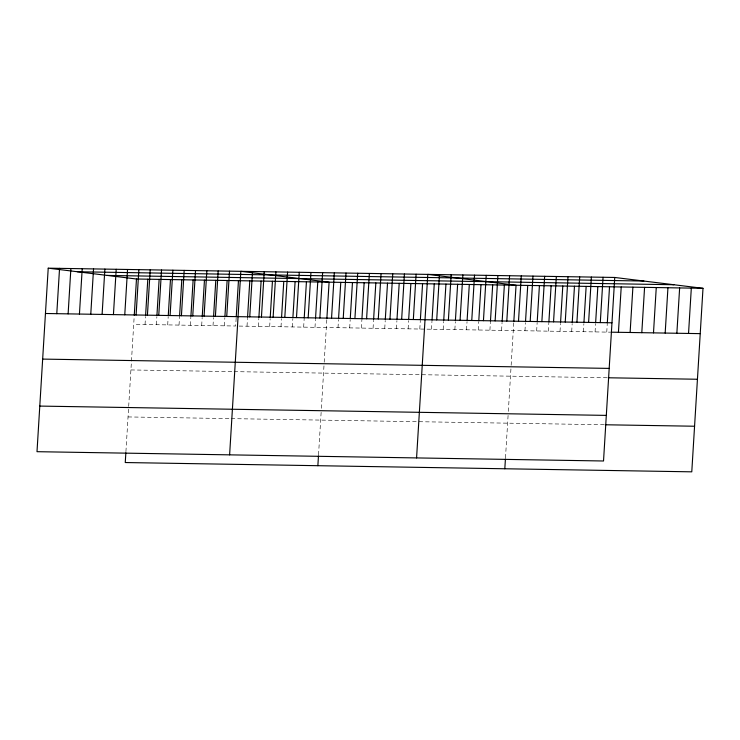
<?xml version="1.0" encoding="UTF-8"?>
<svg xmlns="http://www.w3.org/2000/svg" width="740" height="740" viewBox="0 0 740 740"><rect width="100%" height="100%" fill="white"/><g stroke="black" fill="none" stroke-linecap="round" stroke-linejoin="round"><path stroke-width="0.56" stroke-dasharray="3.7 2.78" d="M125.92 451.678L134.19 316.406M145.04 324.527L145.521 316.591M156.371 324.712L156.852 316.785M167.693 324.897L168.184 316.97M179.024 325.082L179.515 317.155M190.356 325.267L190.846 317.34M201.687 325.461L202.177 317.525M213.018 325.646L213.508 317.71M224.35 325.831L224.831 317.895M236.162 318.08L235.681 326.016L133.709 324.342M247.012 326.201L247.493 318.265M258.343 326.386L258.824 318.459M269.675 326.571L270.156 318.644M281.006 326.756L281.487 318.829M292.328 326.941L292.818 319.014M303.659 327.136L304.149 319.199M314.99 327.321L315.481 319.384M318.533 454.841L321.252 410.478M321.382 408.351L324.129 363.331M324.194 362.249L326.812 319.569M338.004 327.7L338.495 319.763M349.696 327.885L350.177 319.957M361.379 328.079L361.86 320.143M373.062 328.273L373.543 320.337M384.745 328.468L385.235 320.531M396.427 328.653L396.918 320.725M408.119 328.847L408.6 320.91M419.802 329.041L420.283 321.105M431.485 329.226L431.966 321.299M443.168 329.42L443.658 321.493M454.85 329.615L455.341 321.678M466.533 329.809L467.023 321.872M478.225 329.994L478.706 322.067M489.908 330.188L490.389 322.261M501.591 330.382L502.072 322.446M505.485 457.912L508.204 413.549M508.334 411.412L511.081 366.402M511.146 365.32L513.764 322.64M524.956 330.762L525.446 322.834M536.648 330.956L537.129 323.029M548.331 331.15L548.812 323.214M560.014 331.344L560.495 323.408M571.696 331.529L572.187 323.602M583.379 331.724L583.869 323.787M595.071 331.918L595.552 323.981M606.754 332.112L607.235 324.175M239.076 326.072L609.936 332.158M130.915 369.945L232.887 371.619M234.025 371.637L607.152 377.761M128.038 416.935L230.02 418.609M231.148 418.627L604.275 424.751"/><path stroke-width="1.11" d="M48.22 268.167L37 451.687L603.526 460.992L614.746 277.463L48.22 268.167L136.475 279.008L703 288.313L691.78 471.833L125.254 462.537L125.856 452.76M56.786 313.677L59.551 268.352M68.117 313.871L70.883 268.537M79.439 314.056L82.214 268.722M90.77 314.241L93.545 268.907M102.102 314.426L104.877 269.092M113.433 314.611L116.208 269.277M124.764 314.796L127.539 269.471M134.264 315.277L136.475 279.008M136.095 314.981L138.87 269.656M145.595 315.462L147.806 279.193M147.427 315.166L150.202 269.841M156.917 315.647L159.137 279.387M158.758 315.351L161.533 270.026M168.248 315.832L170.468 279.572M170.089 315.545L172.864 270.211M179.579 316.017L181.799 279.757M181.42 315.73L184.186 270.396M190.911 316.202L193.131 279.942M192.751 315.915L195.517 270.581M202.242 316.387L204.462 280.127M204.083 316.1L206.849 270.766M213.573 316.581L215.793 280.312M215.405 316.285L218.18 270.951M224.904 316.766L227.125 280.497M226.736 316.47L229.511 271.145M236.236 316.951L238.456 280.682M229.613 454.85L240.842 271.33L329.096 282.171L326.877 318.44M247.567 317.136L249.787 280.867M249.75 316.85L252.525 271.515M258.898 317.321L261.109 281.061M261.442 317.044L264.208 271.71M270.229 317.506L272.44 281.246M273.125 317.229L275.9 271.904M281.552 317.691L283.772 281.431M284.808 317.423L287.582 272.098M292.883 317.876L295.103 281.616M296.49 317.617L299.265 272.283M304.214 318.061L306.434 281.801M308.173 317.812L310.948 272.477M315.545 318.256L317.765 281.986M319.865 317.996L322.631 272.671M317.867 465.7L318.468 455.923M331.548 318.191L334.323 272.866M338.559 318.625L340.779 282.365M343.231 318.385L346.006 273.051M350.251 318.82L352.462 282.56M354.913 318.579L357.688 273.245M361.934 319.014L364.145 282.745M366.596 318.764L369.371 273.439M373.617 319.208L375.837 282.939M378.288 318.959L381.054 273.634M385.3 319.393L387.519 283.133M389.971 319.153L392.736 273.818M396.982 319.588L399.202 283.328M401.654 319.347L404.429 274.013M408.665 319.782L410.885 283.512M413.336 319.532L416.111 274.207M420.357 319.976L422.568 283.707M416.574 457.921L427.794 274.392L516.048 285.242L513.828 321.512M432.04 320.161L434.26 283.901M436.702 319.921L439.477 274.586M443.723 320.355L445.943 284.095M448.394 320.115L451.16 274.781M455.405 320.55L457.625 284.28M460.077 320.3L462.852 274.975M467.088 320.744L469.308 284.475M471.759 320.494L474.534 275.16M478.78 320.929L480.991 284.669M483.442 320.688L486.217 275.354M490.463 321.123L492.683 284.863M495.125 320.873L497.9 275.548M502.146 321.317L504.365 285.048M506.817 321.068L509.582 275.743M504.819 468.762L505.42 458.994M518.5 321.262L521.274 275.928M525.511 321.697L527.731 285.437M530.182 321.456L532.957 276.122M537.203 321.891L539.414 285.631M541.865 321.641L544.64 276.316M548.886 322.085L551.106 285.816M553.548 321.835L556.323 276.51M560.568 322.27L562.788 286.01M565.24 322.029L568.005 276.695M572.251 322.464L574.471 286.204M576.923 322.224L579.688 276.889M583.934 322.659L586.154 286.389M588.605 322.409L591.38 277.084M595.626 322.853L597.837 286.584M600.288 322.603L603.063 277.278M607.309 323.038L609.52 286.778M618.437 332.297L621.212 286.972M630.119 332.491L632.894 287.157M641.802 332.686L644.577 287.351M653.494 332.88L656.26 287.546M665.177 333.065L667.943 287.74M676.86 333.259L679.635 287.925M688.542 333.453L691.317 288.119M77.349 271.746L643.874 281.043M107.356 275.428L673.872 284.733M45.455 313.492L611.971 322.797M611 332.177L700.225 333.638M42.661 359.094L609.187 368.4M608.215 377.779L697.441 379.25M39.794 406.084L606.31 415.39M605.338 424.769L694.564 426.231M614.746 277.463L703 288.313"/></g></svg>
